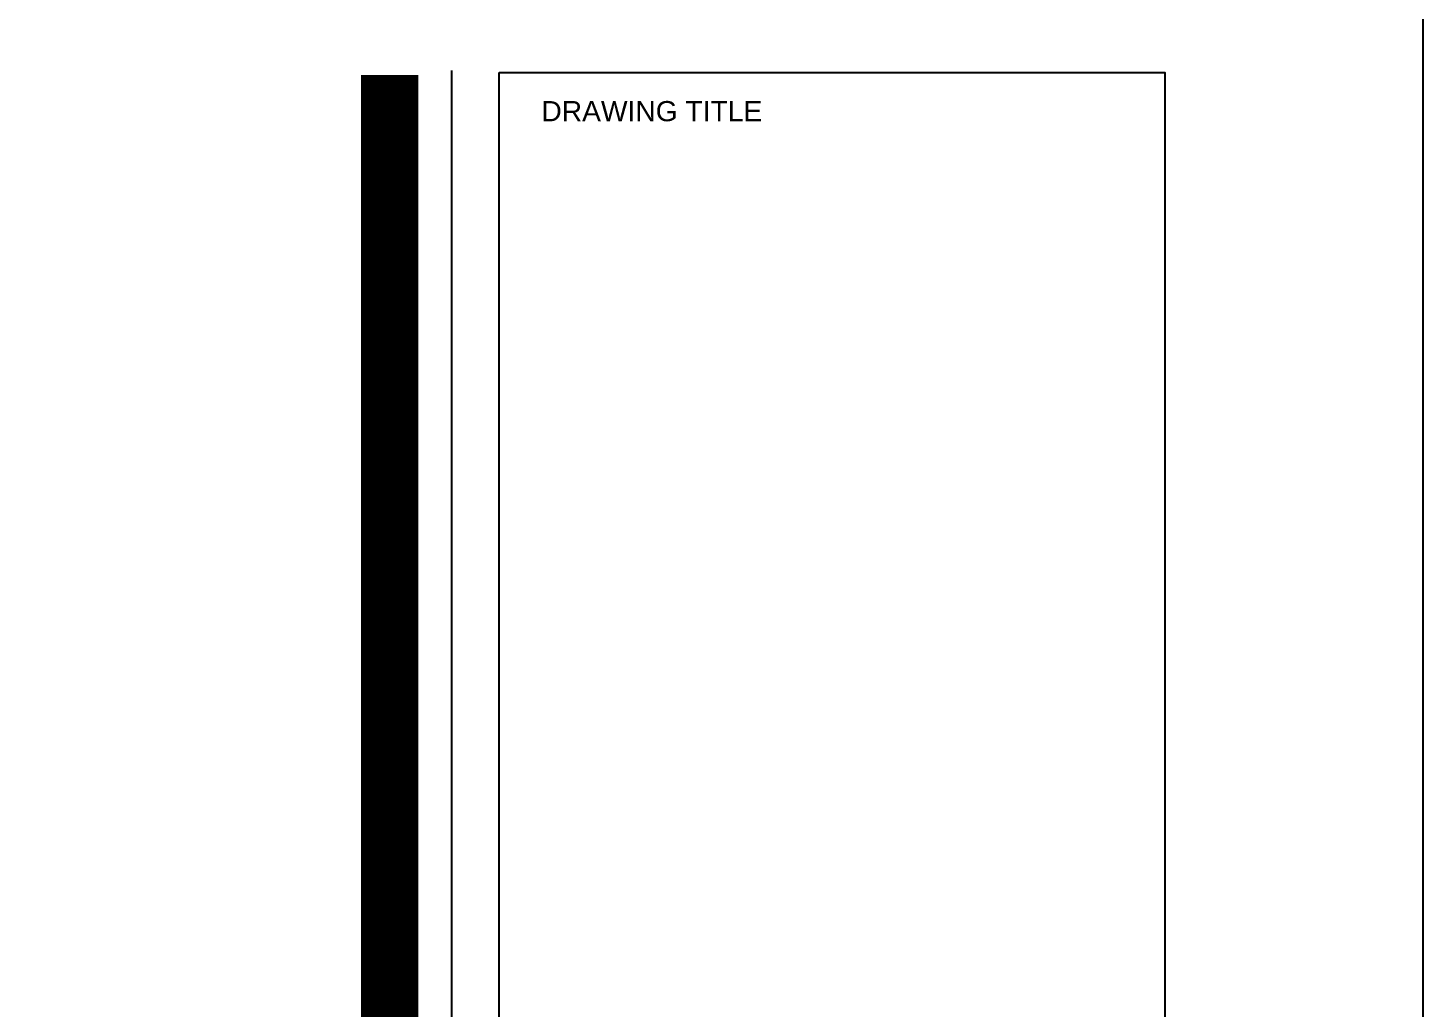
# Model space of a CAD drawing. Header units: millimetres. Extents: x 14385 to 129787, y 107826 to 186798.
# Drawn here: x 87366.34 to 87414.92, y 139060.85 to 139095.01 of the extents above; entities that cross this region are included whole.
import ezdxf

# ---------------------------------------------------------------- set-up
doc = ezdxf.new("R2010")
doc.units = ezdxf.units.MM
doc.header["$LTSCALE"] = 1000
doc.layers.add('TK', color=1, linetype='Continuous')
doc.styles.add('Arial', font='arial.ttf')

# ---------------------------------------------------------------- blocks, each defined once
blk = doc.blocks.new('FSAFDSAFSAD')
at = {"layer": 'TK', "color": 2, "ltscale": 3}
blk.add_line((-283.12, 1552.91), (-283.12, 1215.21), dxfattribs=at)
at = {"layer": 'TK', "color": 255}
blk.add_lwpolyline([(-187.35, 2036.09), (-1376.35, 2036.09), (-1376.35, 1195.09), (-187.35, 1195.09)], close=True, dxfattribs=at)
at = {"layer": 'TK', "color": 8, "ltscale": 3, "const_width": 5.66}
blk.add_lwpolyline([(-289.22, 1552.46), (-289.22, 1215.21)], dxfattribs=at)
at = {"layer": 'TK', "color": 150}
blk.add_lwpolyline([(-278.43, 1552.71), (-212.8, 1552.71), (-212.8, 1346.81), (-278.43, 1346.81)], close=True, dxfattribs=at)
at = {"layer": 'TK', "color": 2, "style": 'Arial'}
blk.add_text('DRAWING TITLE', height=1.99, dxfattribs=at).set_placement((-274.27, 1547.9))

msp = doc.modelspace()

# ---------------------------------------------------------------- block references
at = {"layer": 'TK', "xscale": 0.3532380151445977, "yscale": 0.3532380151445977, "zscale": 0.3532380151445977}
msp.add_blockref('FSAFDSAFSAD', (87481.102, 138544.979), dxfattribs=at)

doc.saveas('drawing.dxf')
